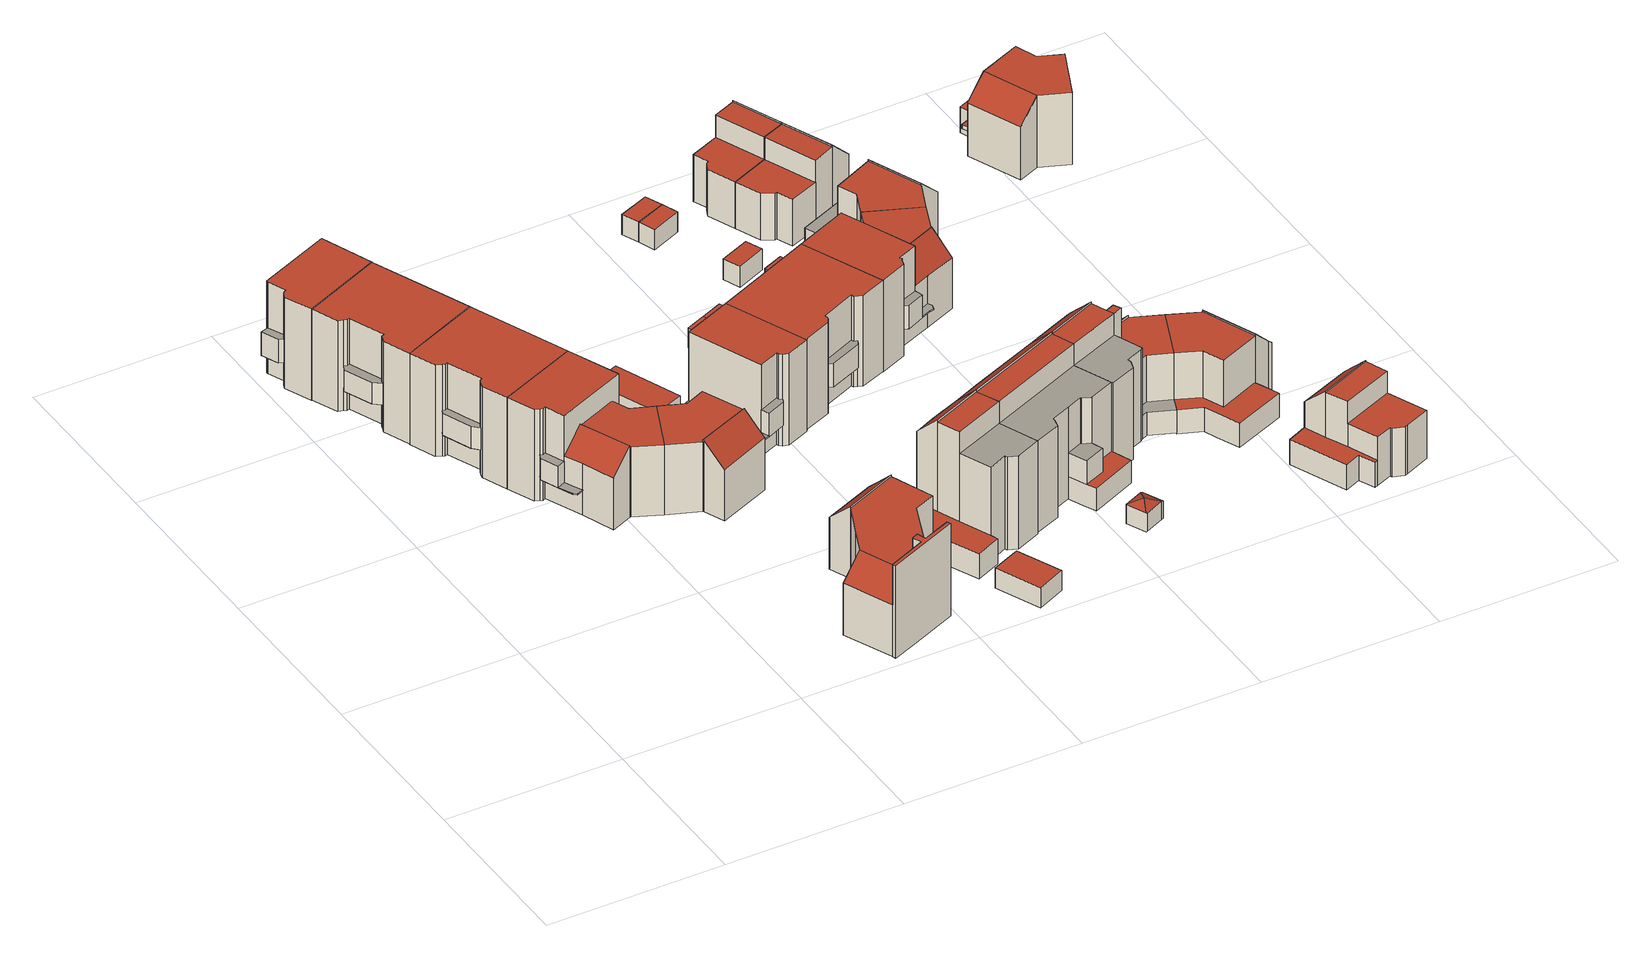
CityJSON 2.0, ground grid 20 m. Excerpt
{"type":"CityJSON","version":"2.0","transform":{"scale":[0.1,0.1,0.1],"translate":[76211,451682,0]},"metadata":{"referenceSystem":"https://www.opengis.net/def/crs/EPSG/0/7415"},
"CityObjects":{
"building1":{"type":"Building","attributes":{"Volume":649.94,"Dakoppervlakte":58.58,"Muuroppervlakte":349.9,"Vloeroppervlakte":58.58,"hoogte_Z_max_in_m_NAP":11.92,"GEB_DOEL":"woonfunctie","dateOfConstruction":"1982-01-01","measuredHeight":10.99},"geometry":[{"type":"Solid","lod":"2","boundaries":[[[[0,1,2,3,4,5,6,7,8]],[[9,10,11,12,13,14]],[[15,16,17,18,19,20]],[[21,22,23,24,25,26,27,28,29]],[[29,2,1,21]],[[22,0,8,23]],[[24,23,8,7,14,20]],[[11,4,3,28,27,17]],[[29,28,3,2]],[[14,13,15,20]],[[12,16,15,13]],[[16,12,11,17]],[[24,20,19,25]],[[19,18,26,25]],[[26,18,17,27]],[[9,14,7,6]],[[5,4,11,10]],[[6,5,10,9]],[[21,1,0,22]]]],"semantics":{"surfaces":[{"type":"GroundSurface"},{"type":"OuterCeilingSurface"},{"type":"OuterFloorSurface"},{"type":"RoofSurface"},{"type":"WallSurface"}],"values":[[0,1,2,3,4,4,4,4,4,4,4,4,4,4,4,4,4,4,4]]}}]},
"building2":{"type":"Building","attributes":{"Volume":1232.22,"Dakoppervlakte":111.34,"Muuroppervlakte":486.96,"Vloeroppervlakte":111.34,"hoogte_Z_max_in_m_NAP":11.92,"GEB_DOEL":"woonfunctie","dateOfConstruction":"1982-01-01","measuredHeight":10.97},"geometry":[{"type":"Solid","lod":"2","boundaries":[[[[30,31,32,33,34,35,36,37,38,39,40,41,42,43]],[[44,45,46,47,48,49,50,51,52]],[[53,54,55,56,57,58,59,60,61]],[[62,63,64,65,21,29,66,67,68,69,70,71,72,73]],[[37,65,64,63,39,38]],[[65,37,36,21]],[[35,29,21,36]],[[34,66,29,35]],[[73,41,40,62]],[[63,62,40,39]],[[54,47,46,55]],[[55,46,45,56]],[[45,44,57,56]],[[67,54,53,68]],[[53,61,69,68]],[[59,70,69,61,60]],[[59,58,71,70]],[[44,42,41,73,72,71,58,57]],[[30,51,50,49,31]],[[49,48,32,31]],[[48,47,33,32]],[[43,42,44,52]],[[30,43,52,51]],[[67,66,34,33,47,54]]]],"semantics":{"surfaces":[{"type":"GroundSurface"},{"type":"OuterCeilingSurface"},{"type":"OuterFloorSurface"},{"type":"RoofSurface"},{"type":"WallSurface"}],"values":[[0,1,2,3,4,4,4,4,4,4,4,4,4,4,4,4,4,4,4,4,4,4,4,4]]}}]},
"building3":{"type":"Building","attributes":{"Volume":1226.48,"Dakoppervlakte":110.73,"Muuroppervlakte":485.97,"Vloeroppervlakte":110.73,"hoogte_Z_max_in_m_NAP":11.92,"GEB_DOEL":"woonfunctie","dateOfConstruction":"1982-01-01","measuredHeight":10.98},"geometry":[{"type":"Solid","lod":"2","boundaries":[[[[74,75,76,77,78,79,80,81,82,83,84,85,86]],[[87,88,89,90,91,92,93,94,95]],[[96,97,98,99,100,101,102,103,104]],[[105,106,107,108,109,110,111,112,113,114,63,62,115]],[[86,62,63,74]],[[86,85,115,62]],[[105,115,85,84,88,98]],[[101,94,79,78,111,110]],[[113,112,77,76]],[[63,114,113,76,75,74]],[[98,88,87,99]],[[99,87,95,100]],[[100,95,94,101]],[[98,97,106,105]],[[97,96,107,106]],[[103,108,107,96,104]],[[103,102,109,108]],[[109,102,101,110]],[[81,92,91,90,82]],[[90,89,83,82]],[[88,84,83,89]],[[80,79,94,93]],[[81,80,93,92]],[[112,111,78,77]]]],"semantics":{"surfaces":[{"type":"GroundSurface"},{"type":"OuterCeilingSurface"},{"type":"OuterFloorSurface"},{"type":"RoofSurface"},{"type":"WallSurface"}],"values":[[0,1,2,3,4,4,4,4,4,4,4,4,4,4,4,4,4,4,4,4,4,4,4,4]]}}]},
"building4":{"type":"Building","attributes":{"Volume":1108.48,"Dakoppervlakte":118.88,"Muuroppervlakte":465.23,"Vloeroppervlakte":118.57,"hoogte_Z_max_in_m_NAP":11.92,"GEB_DOEL":"woonfunctie","dateOfConstruction":"1982-01-01","measuredHeight":11.02},"geometry":[{"type":"Solid","lod":"2","boundaries":[[[[116,117,118,119,120,121,122,123,124,125,126,77,76,127,128,129]],[[130,131,132,133,134,135,136,137]],[[138,139,140,141,142,143]],[[144,145,146,147,148,149]],[[150,151,152,153,154]],[[155,156,157,158,159,160,113,112,161]],[[162,163,164,165,166,167,168]],[[169,170,171,172,173]],[[77,112,113,76]],[[161,112,77,126]],[[125,137,144,155,161,126]],[[113,160,159,141,128,127,76]],[[163,162,120,119]],[[164,163,119,118]],[[165,164,118,117,138]],[[138,117,116,139]],[[128,141,140,129]],[[138,143,166,165]],[[143,142,167,166]],[[171,153,132,122,121,172]],[[162,173,172,121,120]],[[144,137,136,145]],[[136,135,150,146,145]],[[150,135,134,151]],[[152,151,134,133]],[[153,152,133,132]],[[150,154,147,146]],[[154,153,171,170,147]],[[168,169,173,162]],[[155,144,149,156]],[[149,148,157,156]],[[148,147,170,158,157]],[[169,168,167,142,141,159,158,170]],[[132,131,123,122]],[[131,130,124,123]],[[137,125,124,130]],[[116,129,140,139]]]],"semantics":{"surfaces":[{"type":"GroundSurface"},{"type":"OuterCeilingSurface"},{"type":"OuterFloorSurface"},{"type":"RoofSurface"},{"type":"WallSurface"}],"values":[[0,1,2,2,2,3,3,3,4,4,4,4,4,4,4,4,4,4,4,4,4,4,4,4,4,4,4,4,4,4,4,4,4,4,4,4,4]]}}]},
"building5":{"type":"Building","attributes":{"Volume":21.17,"Dakoppervlakte":8.94,"Muuroppervlakte":28.69,"Vloeroppervlakte":8.94,"hoogte_Z_max_in_m_NAP":3.39,"GEB_DOEL":"onbekend","dateOfConstruction":"1982-01-01","measuredHeight":2.37},"geometry":[{"type":"Solid","lod":"2","boundaries":[[[[174,175,176,177]],[[178,179,180,181]],[[174,177,179,178]],[[177,176,180,179]],[[175,181,180,176]],[[174,178,181,175]]]],"semantics":{"surfaces":[{"type":"GroundSurface"},{"type":"RoofSurface"},{"type":"WallSurface"}],"values":[[0,1,2,2,2,2]]}}]},
"building6":{"type":"Building","attributes":{"Volume":21.39,"Dakoppervlakte":8.94,"Muuroppervlakte":29,"Vloeroppervlakte":8.94,"hoogte_Z_max_in_m_NAP":3.39,"GEB_DOEL":"onbekend","dateOfConstruction":"1982-01-01","measuredHeight":2.39},"geometry":[{"type":"Solid","lod":"2","boundaries":[[[[177,176,182,183]],[[179,184,185,180]],[[177,183,184,179]],[[183,182,185,184]],[[176,180,185,182]],[[180,176,177,179]]]],"semantics":{"surfaces":[{"type":"GroundSurface"},{"type":"RoofSurface"},{"type":"WallSurface"}],"values":[[0,1,2,2,2,2]]}}]},
"building7":{"type":"Building","attributes":{"Volume":23.26,"Dakoppervlakte":9.73,"Muuroppervlakte":30.35,"Vloeroppervlakte":9.73,"hoogte_Z_max_in_m_NAP":3.39,"GEB_DOEL":"onbekend","dateOfConstruction":"1982-01-01","measuredHeight":2.39},"geometry":[{"type":"Solid","lod":"2","boundaries":[[[[186,187,188,189]],[[190,191,192,193]],[[187,186,192,191]],[[193,192,186,189]],[[188,190,193,189]],[[188,187,191,190]]]],"semantics":{"surfaces":[{"type":"GroundSurface"},{"type":"RoofSurface"},{"type":"WallSurface"}],"values":[[0,1,2,2,2,2]]}}]},
"building8":{"type":"Building","attributes":{"Volume":23.95,"Dakoppervlakte":9.73,"Muuroppervlakte":31.24,"Vloeroppervlakte":9.73,"hoogte_Z_max_in_m_NAP":3.39,"GEB_DOEL":"onbekend","dateOfConstruction":"1982-01-01","measuredHeight":2.46},"geometry":[{"type":"Solid","lod":"2","boundaries":[[[[194,195,196,197]],[[191,198,199,192]],[[194,197,198,191]],[[197,196,199,198]],[[195,192,199,196]],[[195,194,191,192]]]],"semantics":{"surfaces":[{"type":"GroundSurface"},{"type":"RoofSurface"},{"type":"WallSurface"}],"values":[[0,1,2,2,2,2]]}}]},
"building9":{"type":"Building","attributes":{"Volume":1237.39,"Dakoppervlakte":123.82,"Muuroppervlakte":603.97,"Vloeroppervlakte":155.95,"hoogte_Z_max_in_m_NAP":11.92,"GEB_DOEL":"woonfunctie","dateOfConstruction":"1982-01-01","measuredHeight":11.06},"geometry":[{"type":"Solid","lod":"2","boundaries":[[[[200,201,202,203,204,205,206,207,208,209,210,211,212,213,214,215,216,118,117,116,217,218]],[[219,220,221,222,223,224,225,226,227,228,229]],[[221,230,231,232,233,234,235,139,138,236,237,219,220]],[[238,239,240,241,242,243,244,245,246]],[[247,248,249,250,251,252]],[[253,254,255,256,257,258,259,260]],[[261,165,164,262,263,264]],[[265,266,267,268,269,270]],[[205,204,259,258]],[[259,204,203,260]],[[253,260,203,202,231]],[[224,206,205,258,257,251]],[[118,164,165,138,117]],[[262,164,118,216]],[[201,232,231,202]],[[232,201,200,233]],[[233,200,218,217,235,234]],[[217,116,139,235]],[[138,139,116,117]],[[216,215,266,265,262]],[[214,267,266,215]],[[269,268,213,212,229,246]],[[238,246,229,228]],[[238,228,227,239]],[[240,239,227,226]],[[250,249,240,226,225]],[[250,225,224,251]],[[249,248,241,240]],[[263,270,269,246,245]],[[242,241,230,221]],[[242,221,220,243]],[[220,219,244,243]],[[245,244,219,237,264,263]],[[237,236,261,264]],[[236,138,165,261]],[[262,265,270,263]],[[254,253,231,230,241,248]],[[248,247,255,254]],[[255,247,252,256]],[[252,251,257,256]],[[224,223,207,206]],[[223,222,208,207]],[[209,208,222,221]],[[210,209,221,220]],[[220,219,211,210]],[[229,212,211,219]],[[214,213,268,267]]]],"semantics":{"surfaces":[{"type":"GroundSurface"},{"type":"OuterCeilingSurface"},{"type":"OuterFloorSurface"},{"type":"RoofSurface"},{"type":"WallSurface"}],"values":[[0,1,2,2,2,3,3,3,4,4,4,4,4,4,4,4,4,4,4,4,4,4,4,4,4,4,4,4,4,4,4,4,4,4,4,4,4,4,4,4,4,4,4,4,4,4,4]]}}]},
"building10":{"type":"Building","attributes":{"Volume":69.82,"Dakoppervlakte":28.2,"Muuroppervlakte":57.05,"Vloeroppervlakte":28.2,"hoogte_Z_max_in_m_NAP":3.39,"GEB_DOEL":"onbekend","dateOfConstruction":"1982-01-01","measuredHeight":2.48},"geometry":[{"type":"Solid","lod":"2","boundaries":[[[[271,272,273,274]],[[275,276,277,278]],[[271,274,278,277]],[[274,273,275,278]],[[272,276,275,273]],[[272,271,277,276]]]],"semantics":{"surfaces":[{"type":"GroundSurface"},{"type":"RoofSurface"},{"type":"WallSurface"}],"values":[[0,1,2,2,2,2]]}}]},
"building11":{"type":"Building","attributes":{"Volume":1889.44,"Dakoppervlakte":208.9,"Muuroppervlakte":866.6,"Vloeroppervlakte":229.96,"hoogte_Z_max_in_m_NAP":14.79,"GEB_DOEL":"woonfunctie","dateOfConstruction":"1982-01-01","measuredHeight":14.01},"geometry":[{"type":"MultiSurface","lod":"2","boundaries":[[[279,280,281,282,283,284,285,286,287,288,289,290,291,292,293,294,295,296,297,298,299,300,301,302,303,304,305,306,307,308,309]],[[310,311,312,313,314,315,316,317,318,319]],[[320,321,322,323,324,325,326,327]],[[328,329,330,331,332,333,334]],[[335,336,337,338,339,340,341,342,343,344,345,346]],[[347,348,349,350,351,352,353,354,355,356,357,358,359,360]],[[361,362,363,364,365,366,367,368,369,370,371,372]],[[373,374,375,376]],[[377,378,379,380,381,382,383,384,385]],[[386,387,388,389]],[[390,391,392,393,394,395]],[[396,397,398,399,400,401]],[[402,286,348,347]],[[348,286,285,349]],[[285,284,350,349]],[[305,304,364,363,324]],[[304,303,365,364]],[[302,366,365,303]],[[366,302,301,367]],[[284,283,376,375,350]],[[305,324,323,306]],[[308,307,322,321]],[[377,373,282,281,280,403,379,378]],[[309,308,321,381,380]],[[355,382,381,321,320,356]],[[322,307,306,323,404]],[[376,283,282,373]],[[309,380,379,403,280,279]],[[331,367,301,300,332]],[[332,300,299,333]],[[333,299,298,334]],[[328,334,298,297]],[[405,329,328,297]],[[386,329,405,296,387]],[[392,341,310,290,289,393]],[[393,289,288,394]],[[394,288,287,395]],[[296,295,398,397,387]],[[294,315,336,399,398,295]],[[336,315,314,337]],[[338,337,314,313]],[[338,313,312,339]],[[339,312,311,340]],[[341,340,311,310]],[[336,335,346,370,401,400,399]],[[342,341,392,391,360]],[[388,387,397,396]],[[386,389,330,329]],[[370,346,345,371]],[[371,345,344,372]],[[361,372,344,343]],[[330,368,367,331]],[[369,368,330,389,388]],[[388,396,401,370,369]],[[356,320,327,357]],[[357,327,326,358]],[[359,358,326,325,362]],[[360,359,362,361,343,342]],[[374,351,350,375]],[[382,355,354,383]],[[384,383,354,353]],[[353,352,385,384]],[[385,352,351,374,373,377]],[[324,363,362,325]],[[347,360,391,390]],[[317,316,315,294,293]],[[310,319,291,290]],[[319,318,292,291]],[[317,293,292,318]],[[287,402,347,390,395]]],"semantics":{"surfaces":[{"type":"GroundSurface"},{"type":"OuterCeilingSurface"},{"type":"OuterFloorSurface"},{"type":"RoofSurface"},{"type":"WallSurface"}],"values":[0,1,2,2,2,3,3,3,3,3,3,3,4,4,4,4,4,4,4,4,4,4,4,4,4,4,4,4,4,4,4,4,4,4,4,4,4,4,4,4,4,4,4,4,4,4,4,4,4,4,4,4,4,4,4,4,4,4,4,4,4,4,4,4,4,4,4,4,4,4]}}]},
"building12":{"type":"Building","attributes":{"Volume":46.82,"Dakoppervlakte":19.39,"Muuroppervlakte":43.54,"Vloeroppervlakte":19.39,"hoogte_Z_max_in_m_NAP":3.21,"GEB_DOEL":"onbekend","dateOfConstruction":"1982-01-01","measuredHeight":2.41},"geometry":[{"type":"Solid","lod":"2","boundaries":[[[[406,407,408,409,410]],[[411,412,413,414,415]],[[412,409,408,407,414,413]],[[414,407,406,415]],[[410,411,415,406]],[[410,409,412,411]]]],"semantics":{"surfaces":[{"type":"GroundSurface"},{"type":"RoofSurface"},{"type":"WallSurface"}],"values":[[0,1,2,2,2,2]]}}]},
"building13":{"type":"Building","attributes":{"Volume":20.47,"Dakoppervlakte":8.57,"Muuroppervlakte":28.59,"Vloeroppervlakte":8.57,"hoogte_Z_max_in_m_NAP":3.42,"GEB_DOEL":"onbekend","dateOfConstruction":"1982-01-01","measuredHeight":2.39},"geometry":[{"type":"Solid","lod":"2","boundaries":[[[[416,417,418,419]],[[420,421,422,423]],[[417,422,421,418]],[[417,416,423,422]],[[419,420,423,416]],[[419,418,421,420]]]],"semantics":{"surfaces":[{"type":"GroundSurface"},{"type":"RoofSurface"},{"type":"WallSurface"}],"values":[[0,1,2,2,2,2]]}}]},
"building14":{"type":"Building","attributes":{"Volume":1284.31,"Dakoppervlakte":115.99,"Muuroppervlakte":496.43,"Vloeroppervlakte":115.99,"hoogte_Z_max_in_m_NAP":11.92,"GEB_DOEL":"woonfunctie","dateOfConstruction":"1982-01-01","measuredHeight":10.97},"geometry":[{"type":"Solid","lod":"2","boundaries":[[[[424,425,426,427,428,429,430,431,432,433,434,435,436]],[[437,438,439,440,441,442,443,444]],[[445,446,447,448,449,450,451,452]],[[453,454,455,456,457,260,259,458,459,460,461,462]],[[456,425,424,457]],[[260,457,424,436]],[[436,435,259,260]],[[460,459,433,432,442,445]],[[456,455,426,425]],[[440,447,446,441]],[[447,440,439,448]],[[446,445,442,441]],[[460,445,452,461]],[[461,452,451,462]],[[462,451,450,453]],[[453,450,449,454]],[[449,448,439,427,426,455,454]],[[428,427,439,438]],[[429,428,438,437]],[[430,429,437,444]],[[431,430,444,443]],[[443,442,432,431]],[[459,458,259,435,434,433]]]],"semantics":{"surfaces":[{"type":"GroundSurface"},{"type":"OuterCeilingSurface"},{"type":"OuterFloorSurface"},{"type":"RoofSurface"},{"type":"WallSurface"}],"values":[[0,1,2,3,4,4,4,4,4,4,4,4,4,4,4,4,4,4,4,4,4,4,4]]}}]},
"building15":{"type":"Building","attributes":{"Volume":22.78,"Dakoppervlakte":9.56,"Muuroppervlakte":29.83,"Vloeroppervlakte":9.56,"hoogte_Z_max_in_m_NAP":3.42,"GEB_DOEL":"onbekend","dateOfConstruction":"1982-01-01","measuredHeight":2.38},"geometry":[{"type":"Solid","lod":"2","boundaries":[[[[463,419,418,464]],[[421,420,465,466]],[[463,464,466,465]],[[464,418,421,466]],[[420,421,418,419]],[[419,463,465,420]]]],"semantics":{"surfaces":[{"type":"GroundSurface"},{"type":"RoofSurface"},{"type":"WallSurface"}],"values":[[0,1,2,2,2,2]]}}]},
"building16":{"type":"Building","attributes":{"Volume":1453.9,"Dakoppervlakte":86.28,"Muuroppervlakte":578.65,"Vloeroppervlakte":130.68,"hoogte_Z_max_in_m_NAP":14.79,"GEB_DOEL":"woonfunctie","dateOfConstruction":"1982-01-01","measuredHeight":13.83},"geometry":[{"type":"Solid","lod":"2","boundaries":[[[[467,468,469,470,471,472,473,474,475,476,477,478,479,480,481,482,483,484,485]],[[486,487,488,489,490,491]],[[492,493,329,328,494,495,496,497,498,499,500,501]],[[502,503,504,505,506,507]],[[508,509,510,511,512,513]],[[514,515,516,517,518,519,520]],[[521,522,387,386]],[[398,397,523,524,525,526]],[[492,519,475,474,493]],[[329,467,485,328]],[[494,328,485,484]],[[494,484,483,495]],[[483,482,496,495]],[[498,497,496,482,481,480,527,503]],[[516,478,477,517]],[[519,518,517,477,476,475]],[[504,503,527,515]],[[505,504,515,514]],[[514,520,506,505]],[[507,506,520,501,500]],[[520,519,492,501]],[[503,502,499,498]],[[502,507,500,499]],[[329,386,387,468,467]],[[521,493,474,473,522]],[[387,397,398,469,468]],[[473,472,524,523,522]],[[471,487,511,525,524,472]],[[526,510,488,470,469,398]],[[511,487,486,512]],[[512,486,491,513]],[[513,491,490,508]],[[508,490,489,509]],[[509,489,488,510]],[[511,510,526,525]],[[397,387,522,523]],[[386,329,493,521]],[[488,487,471,470]],[[527,480,479,478,516,515]]]],"semantics":{"surfaces":[{"type":"GroundSurface"},{"type":"OuterCeilingSurface"},{"type":"OuterFloorSurface"},{"type":"RoofSurface"},{"type":"WallSurface"}],"values":[[0,1,2,2,2,3,3,3,4,4,4,4,4,4,4,4,4,4,4,4,4,4,4,4,4,4,4,4,4,4,4,4,4,4,4,4,4,4,4]]}}]},
"building17":{"type":"Building","attributes":{"Volume":16.1,"Dakoppervlakte":7.31,"Muuroppervlakte":23.04,"Vloeroppervlakte":6.57,"hoogte_Z_max_in_m_NAP":3.96,"GEB_DOEL":"onbekend","dateOfConstruction":"1982-01-01","measuredHeight":2.88},"geometry":[{"type":"Solid","lod":"2","boundaries":[[[[528,529,530,531,532,533,534]],[[535,536,537,538]],[[538,539,535]],[[540,541,538,537,542]],[[539,538,541]],[[542,537,531,530]],[[542,530,529,540]],[[528,534,539,541,540,529]],[[534,533,532,536,535,539]],[[531,537,536,532]]]],"semantics":{"surfaces":[{"type":"GroundSurface"},{"type":"RoofSurface"},{"type":"WallSurface"}],"values":[[0,1,1,1,1,2,2,2,2,2]]}}]},
"building18":{"type":"Building","attributes":{"Volume":19.04,"Dakoppervlakte":7.8,"Muuroppervlakte":28.29,"Vloeroppervlakte":7.8,"hoogte_Z_max_in_m_NAP":3.42,"GEB_DOEL":"onbekend","dateOfConstruction":"1982-01-01","measuredHeight":2.44},"geometry":[{"type":"Solid","lod":"2","boundaries":[[[[543,544,545,546]],[[547,548,549,550]],[[544,548,547,545]],[[544,543,549,548]],[[549,543,546,550]],[[546,545,547,550]]]],"semantics":{"surfaces":[{"type":"GroundSurface"},{"type":"RoofSurface"},{"type":"WallSurface"}],"values":[[0,1,2,2,2,2]]}}]},
"building19":{"type":"Building","attributes":{"Volume":17.13,"Dakoppervlakte":7.19,"Muuroppervlakte":26.83,"Vloeroppervlakte":7.19,"hoogte_Z_max_in_m_NAP":3.42,"GEB_DOEL":"onbekend","dateOfConstruction":"1982-01-01","measuredHeight":2.38},"geometry":[{"type":"Solid","lod":"2","boundaries":[[[[551,552,543,546]],[[553,550,549,554]],[[551,546,550,553]],[[546,543,549,550]],[[549,543,552,554]],[[552,551,553,554]]]],"semantics":{"surfaces":[{"type":"GroundSurface"},{"type":"RoofSurface"},{"type":"WallSurface"}],"values":[[0,1,2,2,2,2]]}}]},
"building20":{"type":"Building","attributes":{"Volume":18.98,"Dakoppervlakte":7.66,"Muuroppervlakte":28.42,"Vloeroppervlakte":7.66,"hoogte_Z_max_in_m_NAP":3.42,"GEB_DOEL":"onbekend","dateOfConstruction":"1982-01-01","measuredHeight":2.48},"geometry":[{"type":"Solid","lod":"2","boundaries":[[[[555,556,557,558]],[[559,560,561,562]],[[555,558,562,561]],[[558,557,559,562]],[[556,560,559,557]],[[556,555,561,560]]]],"semantics":{"surfaces":[{"type":"GroundSurface"},{"type":"RoofSurface"},{"type":"WallSurface"}],"values":[[0,1,2,2,2,2]]}}]},
"building21":{"type":"Building","attributes":{"Volume":22.47,"Dakoppervlakte":9.16,"Muuroppervlakte":30.17,"Vloeroppervlakte":9.16,"hoogte_Z_max_in_m_NAP":3.42,"GEB_DOEL":"onbekend","dateOfConstruction":"1982-01-01","measuredHeight":2.45},"geometry":[{"type":"Solid","lod":"2","boundaries":[[[[563,564,565,566,567]],[[568,569,570,571,572]],[[567,568,572,563]],[[567,566,569,568]],[[571,570,569,566,565,564]],[[563,572,571,564]]]],"semantics":{"surfaces":[{"type":"GroundSurface"},{"type":"RoofSurface"},{"type":"WallSurface"}],"values":[[0,1,2,2,2,2]]}}]},
"building22":{"type":"Building","attributes":{"Volume":1146.43,"Dakoppervlakte":122.75,"Muuroppervlakte":473.24,"Vloeroppervlakte":123.3,"hoogte_Z_max_in_m_NAP":11.92,"GEB_DOEL":"woonfunctie","dateOfConstruction":"1982-01-01","measuredHeight":10.98},"geometry":[{"type":"Solid","lod":"2","boundaries":[[[[573,574,575,576,577,578,579,580,581,582,583,584,585,586,587]],[[588,589,590,591,592,593,594,595,596]],[[597,598,599,600,601,602]],[[603,604,605,606,607,608]],[[609,610,611,612,613,614]],[[456,615,616,617,618,619,620,457]],[[621,622,623,624,625,626,627]],[[628,629,630,631,632]],[[457,620,600,576,575]],[[575,574,456,457]],[[574,573,615,456]],[[616,615,573,587,596,604]],[[582,581,627,626]],[[581,580,621,627]],[[622,621,580,579,597]],[[578,598,597,579]],[[577,599,598,578]],[[622,597,602,623]],[[602,601,624,623]],[[614,590,584,583,630,629]],[[631,630,583,582,626]],[[595,594,610,606,605]],[[604,596,595,605]],[[611,610,594,593]],[[612,611,593,592]],[[612,592,591,613]],[[614,613,591,590]],[[606,610,609,607]],[[609,614,629,628,607]],[[632,631,626,625]],[[632,625,624,601,600,620,619,628]],[[616,604,603,617]],[[617,603,608,618]],[[608,607,628,619,618]],[[585,584,590,589]],[[586,585,589,588]],[[587,586,588,596]],[[576,600,599,577]]]],"semantics":{"surfaces":[{"type":"GroundSurface"},{"type":"OuterCeilingSurface"},{"type":"OuterFloorSurface"},{"type":"RoofSurface"},{"type":"WallSurface"}],"values":[[0,1,2,2,2,3,3,3,4,4,4,4,4,4,4,4,4,4,4,4,4,4,4,4,4,4,4,4,4,4,4,4,4,4,4,4,4,4]]}}]},
"building23":{"type":"Building","attributes":{"Volume":1212.67,"Dakoppervlakte":101.93,"Muuroppervlakte":526.03,"Vloeroppervlakte":122.72,"hoogte_Z_max_in_m_NAP":14.79,"GEB_DOEL":"woonfunctie","dateOfConstruction":"1982-01-01","measuredHeight":13.81},"geometry":[{"type":"Solid","lod":"2","boundaries":[[[[633,634,635,476,474,473,472,636,637,638,639,640,641,642,643,644,645,646]],[[647,648,649,650,651,652]],[[493,653,654,655,656,657,658,659]],[[660,661,662,663,664,665]],[[666,667,668,669,670,671,672]],[[521,673,674,675,522]],[[676,674,673,677]],[[678,679,680,681,682,683,684,685,686,687,688]],[[524,523,689,690,691,692]],[[693,694,695,696,697,698]],[[474,476,653,493]],[[654,653,476,635]],[[635,634,655,654]],[[633,656,655,634]],[[657,656,633,646]],[[646,645,663,658,657]],[[644,664,663,645]],[[643,665,664,644]],[[643,642,660,665]],[[473,474,493,521,522]],[[687,660,642,641,688]],[[641,640,678,688]],[[692,672,650,636,472,524]],[[667,649,648,668]],[[668,648,647,669]],[[652,670,669,647]],[[670,652,651,671]],[[672,671,651,650]],[[678,640,639,695,694]],[[696,695,639,638]],[[697,696,638,637]],[[697,637,649,667]],[[666,698,697,667]],[[698,666,672,692,691,690]],[[678,694,693,679]],[[679,693,698,690,689,675,680]],[[682,681,674,676]],[[684,683,677,673,659]],[[683,682,676,677]],[[681,680,675,674]],[[522,675,689,523]],[[661,686,685,662]],[[660,687,686,661]],[[684,659,658,663,662,685]],[[659,673,521,493]],[[637,636,650,649]],[[473,522,523,524,472]]]],"semantics":{"surfaces":[{"type":"GroundSurface"},{"type":"OuterCeilingSurface"},{"type":"OuterFloorSurface"},{"type":"RoofSurface"},{"type":"WallSurface"}],"values":[[0,1,2,2,2,3,3,3,3,3,4,4,4,4,4,4,4,4,4,4,4,4,4,4,4,4,4,4,4,4,4,4,4,4,4,4,4,4,4,4,4,4,4,4,4,4,4]]}}]},
"building24":{"type":"Building","attributes":{"Volume":388.96,"Dakoppervlakte":63.75,"Muuroppervlakte":217.96,"Vloeroppervlakte":57.3,"hoogte_Z_max_in_m_NAP":9.4,"GEB_DOEL":"woonfunctie","dateOfConstruction":"1982-01-01","measuredHeight":8.5},"geometry":[{"type":"Solid","lod":"2","boundaries":[[[[699,700,701,702,703,704,705,706,707,708,709]],[[710,711,712,713,714,715,716]],[[717,718,719,720]],[[721,722,723,724]],[[716,715,708,707]],[[702,701,711,710]],[[700,699,713,712]],[[699,709,714,713]],[[714,709,708,715]],[[717,720,703,702,710]],[[707,706,719,718,716]],[[723,705,704,724]],[[720,721,724,704,703]],[[706,705,723,722,719]],[[721,720,719,722]],[[710,716,718,717]],[[701,700,712,711]]]],"semantics":{"surfaces":[{"type":"GroundSurface"},{"type":"RoofSurface"},{"type":"WallSurface"}],"values":[[0,1,1,1,2,2,2,2,2,2,2,2,2,2,2,2,2]]}}]},
"building25":{"type":"Building","attributes":{"Volume":406.13,"Dakoppervlakte":66.58,"Muuroppervlakte":221.72,"Vloeroppervlakte":59.77,"hoogte_Z_max_in_m_NAP":9.4,"GEB_DOEL":"woonfunctie","dateOfConstruction":"1982-01-01","measuredHeight":8.5},"geometry":[{"type":"Solid","lod":"2","boundaries":[[[[708,707,706,705,725,726,727,728,729,730,731]],[[732,733,734,735,736,716,715]],[[719,718,737,738]],[[739,723,722,740]],[[716,707,708,715]],[[715,708,731,732]],[[730,729,734,733]],[[734,729,728,735]],[[736,735,728,727]],[[738,737,736,727,726]],[[707,716,718,719,706]],[[739,740,738,726,725]],[[739,725,705,723]],[[705,706,719,722,723]],[[738,740,722,719]],[[718,716,736,737]],[[733,732,731,730]]]],"semantics":{"surfaces":[{"type":"GroundSurface"},{"type":"RoofSurface"},{"type":"WallSurface"}],"values":[[0,1,1,1,2,2,2,2,2,2,2,2,2,2,2,2,2]]}}]},
"building26":{"type":"Building","attributes":{"Volume":565.49,"Dakoppervlakte":66.11,"Muuroppervlakte":275.86,"Vloeroppervlakte":85.84,"hoogte_Z_max_in_m_NAP":9.64,"GEB_DOEL":"woonfunctie","dateOfConstruction":"1982-01-01","measuredHeight":8.79},"geometry":[{"type":"Solid","lod":"2","boundaries":[[[[741,742,743,744,745,746,747,748,749,750,751,752,753,754]],[[755,756,757,758]],[[759,760,761,762,763,598,597,764,765,766]],[[767,768,769,770]],[[771,772,773,622,621,774]],[[775,776,777,778,779,780]],[[621,622,597,745,744]],[[621,744,743,774]],[[763,762,761,749,748,747]],[[746,598,763,747]],[[761,760,750,749]],[[743,742,776,775,774]],[[776,742,741,777]],[[777,741,754,778]],[[779,778,754,753,758,770]],[[770,758,757,767]],[[757,756,759,768,767]],[[770,769,771,780,779]],[[751,750,760,759,756]],[[768,759,766,769]],[[771,769,766,765,772]],[[772,765,764,773]],[[773,764,597,622]],[[780,771,774,775]],[[752,751,756,755]],[[752,755,758,753]],[[745,597,598,746]]]],"semantics":{"surfaces":[{"type":"GroundSurface"},{"type":"OuterCeilingSurface"},{"type":"OuterFloorSurface"},{"type":"RoofSurface"},{"type":"WallSurface"}],"values":[[0,1,2,2,3,3,4,4,4,4,4,4,4,4,4,4,4,4,4,4,4,4,4,4,4,4,4]]}}]},
"building27":{"type":"Building","attributes":{"Volume":571.64,"Dakoppervlakte":92.51,"Muuroppervlakte":277.1,"Vloeroppervlakte":85.82,"hoogte_Z_max_in_m_NAP":9.59,"GEB_DOEL":"woonfunctie","dateOfConstruction":"1982-01-01","measuredHeight":8.71},"geometry":[{"type":"Solid","lod":"2","boundaries":[[[[781,782,783,784,785,786,787,788,789,790,791,792,793,794,795]],[[796,797,798,688,687,799,800]],[[801,802,803,804,805]],[[806,807,808,809,810,811,812,660,665,813]],[[781,795,798,797]],[[798,795,794,688]],[[794,793,660,687,688]],[[801,783,782,802]],[[785,784,805,804,796]],[[783,801,805,784]],[[797,796,804,803]],[[793,792,665,660]],[[792,791,813,665]],[[789,807,806,813,791,790]],[[789,788,808,807]],[[788,787,809,808]],[[786,810,809,787]],[[660,812,799,687]],[[799,812,811,800]],[[785,796,800,811,810,786]],[[797,803,802,782,781]]]],"semantics":{"surfaces":[{"type":"GroundSurface"},{"type":"RoofSurface"},{"type":"WallSurface"}],"values":[[0,1,1,1,2,2,2,2,2,2,2,2,2,2,2,2,2,2,2,2,2]]}}]},
"building28":{"type":"Building","attributes":{"Volume":469.64,"Dakoppervlakte":85.16,"Muuroppervlakte":240.05,"Vloeroppervlakte":78.86,"hoogte_Z_max_in_m_NAP":9.34,"GEB_DOEL":"woonfunctie","dateOfConstruction":"1982-01-01","measuredHeight":8.51},"geometry":[{"type":"Solid","lod":"2","boundaries":[[[[814,815,816,817,818,819,820,821,822,823,824,825,826,827]],[[828,829,830,831,832,833,834,835]],[[836,837,838,839,840,841,842,843]],[[844,845,846,847]],[[848,849,850,851]],[[815,814,833,832,840]],[[833,814,827,834]],[[827,826,835,834]],[[828,835,826,825]],[[825,824,829,828]],[[823,830,829,824]],[[836,819,818,837]],[[818,817,838,837]],[[838,817,816,839]],[[816,815,840,839]],[[846,830,823,822,847]],[[850,847,822,821,851]],[[821,820,843,848,851]],[[849,844,847,850]],[[845,844,842,841,831]],[[844,849,848,843,842]],[[832,831,841,840]],[[830,846,845,831]],[[819,836,843,820]]]],"semantics":{"surfaces":[{"type":"GroundSurface"},{"type":"RoofSurface"},{"type":"WallSurface"}],"values":[[0,1,1,1,1,2,2,2,2,2,2,2,2,2,2,2,2,2,2,2,2,2,2,2]]}}]},
"building29":{"type":"Building","attributes":{"Volume":575.53,"Dakoppervlakte":92.85,"Muuroppervlakte":279.05,"Vloeroppervlakte":85.04,"hoogte_Z_max_in_m_NAP":9.45,"GEB_DOEL":"woonfunctie","dateOfConstruction":"1982-01-01","measuredHeight":8.7},"geometry":[{"type":"Solid","lod":"2","boundaries":[[[[852,853,854,855,856,857,858,859,860,861,862,863,864,865]],[[866,867,868,869]],[[870,871,872,873,874,875]],[[876,877,878,879,880,881,882,883,884,885,886,887,888,889]],[[890,891,870,875,892]],[[871,870,852,865]],[[865,864,876,872,871]],[[876,864,863,877]],[[878,877,863,862]],[[862,861,879,878]],[[859,858,882,881]],[[883,882,858,857,866]],[[866,869,884,883]],[[884,869,868,885]],[[890,854,853,891]],[[870,891,853,852]],[[890,892,885,868,855,854]],[[886,885,892,875,887]],[[872,876,889,873]],[[873,889,888,874]],[[874,888,887,875]],[[868,867,856,855]],[[856,867,866,857]],[[859,881,880,879,861,860]]]],"semantics":{"surfaces":[{"type":"GroundSurface"},{"type":"OuterCeilingSurface"},{"type":"RoofSurface"},{"type":"WallSurface"}],"values":[[0,1,2,2,2,3,3,3,3,3,3,3,3,3,3,3,3,3,3,3,3,3,3,3]]}}]}
},
"vertices":[
[97,754,9],[120,696,9],[31,658,9],[18,688,9],[20,694,9],[22,696,9],[25,698,9],[16,718,9],[16,720,9],[25,698,36],[22,696,36],[20,694,36],[15,696,36],[7,715,36],[16,718,36],[7,715,64],[15,696,64],[20,694,64],[22,696,64],[25,698,64],[16,718,64],[120,696,119],[97,754,119],[16,720,119],[16,718,119],[25,698,119],[22,696,119],[20,694,119],[18,688,119],[31,658,119],
[71,587,10],[55,627,10],[52,626,10],[49,627,10],[43,629,10],[31,658,10],[120,696,10],[120,695,10],[143,640,10],[166,585,10],[77,548,10],[65,577,10],[67,583,10],[68,586,10],[67,583,38],[59,590,38],[46,621,38],[49,627,38],[52,626,38],[55,627,38],[63,607,38],[71,587,38],[68,586,38],[52,626,64],[49,627,64],[46,621,64],[59,590,64],[67,583,64],[68,586,64],[71,587,64],[63,607,64],[55,627,64],[77,548,119],[166,585,119],[143,640,119],[120,695,119],[43,629,119],[49,627,119],[52,626,119],[55,627,119],[71,587,119],[68,586,119],[67,583,119],[65,577,119],
[166,585,9],[167,583,9],[212,475,9],[123,438,9],[111,466,9],[113,472,9],[114,475,9],[117,477,9],[101,516,9],[98,515,9],[95,516,9],[89,519,9],[77,548,9],[93,511,38],[95,516,38],[98,515,38],[101,516,38],[109,496,38],[117,477,38],[114,475,38],[113,472,38],[106,479,38],[101,516,64],[98,515,64],[95,516,64],[93,511,64],[106,479,64],[113,472,64],[114,475,64],[117,477,64],[109,496,64],[95,516,119],[98,515,119],[101,516,119],[117,477,119],[114,475,119],[113,472,119],[111,466,119],[123,438,119],[212,475,119],[167,583,119],[89,519,119],
[265,398,9],[259,384,9],[234,325,9],[204,338,9],[203,338,9],[179,328,9],[165,364,9],[147,406,9],[144,404,9],[141,406,9],[136,408,9],[236,418,9],[236,417,9],[240,408,9],[144,404,38],[147,406,38],[165,364,38],[158,361,38],[154,364,38],[147,380,38],[139,400,38],[141,406,38],[259,384,37],[265,398,37],[240,408,37],[236,417,37],[226,413,37],[234,394,37],[141,406,64],[139,400,64],[147,380,64],[156,384,64],[147,406,64],[144,404,64],[147,380,39],[154,364,39],[158,361,39],[165,364,39],[156,384,39],[141,406,119],[144,404,119],[147,406,119],[156,384,119],[236,417,119],[236,418,119],[136,408,119],[203,338,93],[204,338,93],[234,325,93],[259,384,93],[234,394,93],[226,413,93],[179,393,93],[179,393,95],[156,384,71],[165,364,71],[179,328,71],[203,338,95],
[173,679,10],[205,692,10],[215,669,10],[182,656,10],[173,679,34],[182,656,34],[215,669,34],[205,692,34],
[224,645,10],[192,632,10],[192,632,34],[224,645,34],
[262,560,10],[228,544,10],[217,568,10],[252,583,10],[217,568,34],[228,544,34],[262,560,34],[252,583,34],
[228,544,9],[262,560,9],[273,536,9],[238,521,9],[238,521,34],[273,536,34],
[314,396,9],[301,430,9],[329,443,9],[384,466,9],[422,375,9],[396,364,9],[390,366,9],[387,368,9],[386,371,9],[335,350,9],[333,355,9],[323,351,9],[335,322,9],[339,312,9],[280,287,9],[270,311,9],[269,311,9],[291,387,9],[306,393,9],[323,351,37],[333,355,37],[335,350,37],[386,371,37],[387,368,37],[390,366,37],[388,361,37],[367,352,37],[354,347,37],[345,327,37],[335,322,37],[363,361,37],[329,443,37],[301,430,37],[314,396,37],[306,393,37],[291,387,37],[287,373,37],[310,383,37],[345,327,38],[354,347,38],[367,352,38],[363,361,38],[335,350,38],[333,355,38],[323,351,38],[330,336,38],[335,322,38],[386,371,65],[363,361,65],[367,352,65],[388,361,65],[390,366,65],[387,368,65],[329,443,119],[363,361,119],[386,371,119],[387,368,119],[390,366,119],[396,364,119],[422,375,119],[384,466,119],[287,373,93],[269,311,93],[330,336,93],[310,383,93],[269,311,95],[270,311,95],[280,287,70],[339,312,71],[335,322,81],[330,336,95],
[298,531,9],[328,457,9],[295,444,9],[265,518,9],[295,444,34],[328,457,34],[298,531,34],[265,518,34],
[336,20,8],[312,10,8],[311,13,8],[311,14,8],[287,69,8],[311,79,8],[312,79,8],[325,112,8],[339,146,8],[329,169,8],[388,194,8],[392,185,8],[400,166,8],[411,170,8],[409,175,8],[461,197,8],[495,211,8],[504,187,8],[533,118,8],[505,106,8],[494,110,8],[493,113,8],[472,103,8],[475,95,8],[447,83,8],[432,116,8],[423,112,8],[409,106,8],[388,56,8],[391,48,8],[393,44,8],[392,185,36],[402,189,36],[409,186,36],[454,204,36],[459,202,36],[461,197,36],[438,187,36],[409,175,36],[411,170,36],[400,166,36],[382,45,36],[391,48,36],[388,56,36],[409,106,36],[423,112,36],[418,123,36],[394,113,36],[374,62,36],[533,118,120],[515,162,120],[457,138,120],[472,103,120],[493,113,120],[494,110,120],[505,106,120],[438,187,37],[461,197,37],[459,202,37],[454,204,37],[409,186,37],[402,189,37],[392,185,37],[399,170,37],[400,166,37],[411,170,37],[409,175,37],[437,187,37],[339,145,93],[325,112,93],[312,79,93],[311,79,93],[334,24,93],[353,32,93],[349,42,93],[356,45,93],[360,35,93],[382,45,93],[374,62,93],[394,113,93],[418,123,93],[399,170,93],[400,166,38],[418,123,38],[423,112,38],[432,116,38],[447,83,38],[475,95,38],[472,103,38],[457,138,38],[447,163,38],[437,187,38],[409,175,38],[411,170,38],[311,14,70],[334,24,95],[311,79,95],[287,69,70],[311,14,119],[311,13,119],[312,10,119],[393,44,119],[391,48,119],[360,35,119],[356,45,119],[349,42,119],[353,32,119],[515,162,146],[504,187,146],[447,163,146],[457,138,146],[339,145,95],[399,170,95],[392,185,79],[388,194,70],[329,169,70],[339,146,94],[447,163,148],[504,187,148],[495,211,123],[461,197,123],[438,187,123],[437,187,123],[339,145,8],[312,10,70],[399,81,36],[515,162,8],
[475,12,8],[453,62,8],[483,75,8],[485,76,8],[507,26,8],[507,26,32],[485,76,32],[483,75,32],[453,62,32],[475,12,32],
[404,516,10],[390,550,10],[412,559,10],[426,525,10],[426,525,34],[412,559,34],[390,550,34],[404,516,34],
[496,514,10],[535,422,10],[506,411,10],[501,413,10],[497,414,10],[496,417,10],[457,400,10],[458,397,10],[457,394,10],[454,389,10],[425,377,10],[422,375,10],[384,466,10],[496,417,37],[497,414,37],[501,413,37],[498,407,37],[462,392,37],[457,394,37],[458,397,37],[457,400,37],[457,394,65],[462,392,65],[498,407,65],[501,413,65],[497,414,65],[496,417,65],[457,400,65],[458,397,65],[496,417,119],[497,414,119],[506,411,119],[535,422,119],[496,514,119],[425,377,119],[454,389,119],[457,394,119],[458,397,119],[457,400,119],
[450,536,10],[436,569,10],[450,536,34],[436,569,34],
[515,162,10],[504,187,10],[495,211,10],[528,225,10],[571,243,10],[605,257,10],[615,233,10],[625,208,10],[643,166,10],[644,164,10],[652,143,10],[600,120,10],[595,131,10],[586,151,10],[583,150,10],[564,142,10],[564,139,10],[562,130,10],[533,118,10],[569,248,35],[571,243,35],[528,225,35],[526,230,35],[528,235,35],[564,250,35],[643,166,120],[625,208,120],[562,130,120],[564,139,120],[564,142,120],[583,150,120],[586,151,120],[604,159,120],[605,158,120],[614,154,120],[604,159,65],[586,151,65],[595,131,65],[619,141,65],[614,154,65],[605,158,65],[528,235,37],[526,230,37],[528,225,37],[571,243,37],[569,248,37],[564,250,37],[619,141,37],[595,131,37],[600,120,37],[652,143,37],[644,164,37],[643,166,37],[614,154,37],[625,208,146],[615,233,146],[615,233,148],[605,257,123],[571,243,123],[528,225,123],[586,151,37],
[636,97,11],[639,98,11],[649,76,11],[647,75,11],[625,65,11],[624,65,11],[614,87,11],[624,65,34],[625,65,33],[647,75,33],[630,80,40],[614,87,34],[639,98,32],[636,97,34],[649,76,32],
[435,724,10],[427,743,10],[461,757,10],[469,738,10],[461,757,34],[427,743,34],[435,724,34],[469,738,34],
[476,720,10],[442,705,10],[476,720,34],[442,705,34],
[476,631,9],[509,645,9],[517,626,9],[484,612,9],[517,626,34],[509,645,34],[476,631,34],[484,612,34],
[526,607,10],[540,573,10],[539,573,10],[517,563,10],[503,597,10],[503,597,34],[517,563,34],[539,573,34],[540,573,34],[526,607,34],
[565,435,9],[535,422,9],[496,514,9],[555,539,9],[563,542,9],[573,567,9],[589,560,9],[648,536,9],[635,503,9],[635,502,9],[645,479,9],[609,464,9],[567,447,9],[569,444,9],[567,441,9],[569,444,37],[567,447,37],[609,464,37],[611,459,37],[609,453,37],[604,452,37],[593,447,37],[573,438,37],[567,441,37],[589,560,37],[573,567,37],[563,542,37],[555,539,37],[560,526,37],[579,534,37],[569,444,65],[567,441,65],[573,438,65],[593,447,65],[590,456,65],[567,447,65],[590,456,38],[593,447,38],[604,452,38],[609,453,38],[611,459,38],[609,464,38],[565,435,119],[567,441,119],[569,444,119],[567,447,119],[590,456,119],[555,539,119],[648,536,94],[589,560,94],[579,534,94],[560,526,94],[580,479,94],[635,502,94],[635,503,94],[590,456,71],[609,464,71],[645,479,70],[635,502,96],[580,479,96],
[675,190,10],[676,186,10],[673,176,10],[639,271,10],[682,289,10],[686,291,10],[718,305,10],[728,281,10],[761,267,10],[737,208,10],[731,192,10],[704,203,10],[697,200,10],[694,198,10],[675,297,35],[680,295,35],[682,289,35],[639,271,35],[637,277,35],[639,282,35],[644,164,120],[673,176,120],[676,186,120],[675,190,120],[694,198,120],[697,200,120],[684,232,120],[737,208,38],[712,218,38],[693,210,38],[697,200,38],[704,203,38],[731,192,38],[663,281,37],[682,289,37],[680,295,37],[675,297,37],[639,282,37],[637,277,37],[639,271,37],[684,232,146],[680,240,146],[673,257,146],[690,244,146],[694,236,146],[728,281,94],[673,258,94],[673,257,94],[680,240,94],[690,244,94],[694,236,94],[684,232,94],[693,210,94],[712,218,94],[737,208,94],[761,267,94],[673,257,148],[663,281,123],[661,280,123],[639,271,123],[673,258,96],[728,281,96],[718,305,71],[686,291,71],[682,289,71],[663,281,72],
[519,738,9],[522,740,9],[515,757,9],[548,771,9],[573,781,9],[597,791,9],[620,737,9],[596,726,9],[571,716,9],[528,698,9],[515,729,9],[548,771,65],[515,757,65],[522,740,65],[519,738,65],[515,729,65],[528,698,65],[571,716,65],[548,771,92],[571,716,92],[596,726,92],[573,781,92],[573,781,94],[596,726,94],[620,737,68],[597,791,68],
[644,679,9],[620,669,9],[595,658,9],[562,645,9],[554,663,9],[552,662,9],[540,669,9],[540,669,65],[552,662,65],[554,663,65],[562,645,65],[595,658,65],[595,658,92],[620,669,92],[644,679,68],[620,669,94],
[681,591,8],[686,579,8],[662,569,8],[648,536,8],[589,560,8],[573,567,8],[583,593,8],[580,603,8],[568,632,8],[625,656,8],[633,638,8],[637,629,8],[657,637,8],[661,639,8],[637,629,33],[633,638,33],[653,647,33],[657,637,33],[633,638,37],[625,656,37],[568,632,37],[580,603,37],[583,593,37],[600,587,37],[591,608,37],[637,629,37],[653,647,38],[633,638,38],[637,629,38],[657,637,38],[637,629,94],[591,608,94],[600,587,94],[662,569,94],[662,569,96],[686,579,71],[681,591,71],[661,639,71],[657,637,75],[637,629,96],
[795,253,9],[819,263,9],[844,203,9],[839,202,9],[820,193,9],[819,193,9],[823,184,9],[831,166,9],[773,142,9],[762,168,9],[756,182,9],[731,192,9],[737,208,9],[761,267,9],[794,253,9],[820,193,94],[795,253,94],[794,253,94],[763,197,94],[773,173,94],[844,203,71],[819,263,70],[795,253,96],[820,193,96],[839,202,75],[762,168,38],[773,142,38],[831,166,38],[823,184,38],[819,193,38],[773,173,38],[763,197,38],[756,182,38],
[877,30,8],[859,23,8],[855,21,8],[847,39,8],[829,31,8],[802,95,8],[824,105,8],[883,129,8],[893,106,8],[903,81,8],[922,37,8],[893,25,8],[890,24,8],[878,28,8],[893,25,66],[922,37,66],[903,81,66],[845,57,66],[859,23,66],[877,30,66],[878,28,66],[890,24,66],[802,95,38],[829,31,38],[847,39,38],[855,21,38],[859,23,38],[845,57,38],[834,81,38],[824,105,38],[834,81,92],[845,57,92],[903,81,92],[893,106,92],[824,105,69],[834,81,93],[893,106,93],[883,129,69],
[833,641,7],[809,631,7],[784,691,7],[788,693,7],[808,701,7],[804,710,7],[797,728,7],[854,752,7],[866,726,7],[873,711,7],[889,704,7],[896,701,7],[890,686,7],[865,628,7],[804,710,33],[808,701,33],[788,693,33],[784,702,33],[833,641,94],[865,628,94],[890,686,94],[864,697,94],[855,721,94],[808,701,94],[890,686,38],[896,701,38],[889,704,38],[873,711,38],[866,726,38],[854,752,38],[797,728,38],[804,710,38],[784,702,38],[788,693,38],[796,696,38],[808,701,38],[855,721,38],[864,697,38],[784,691,71],[809,631,71],[788,693,75]
]}
